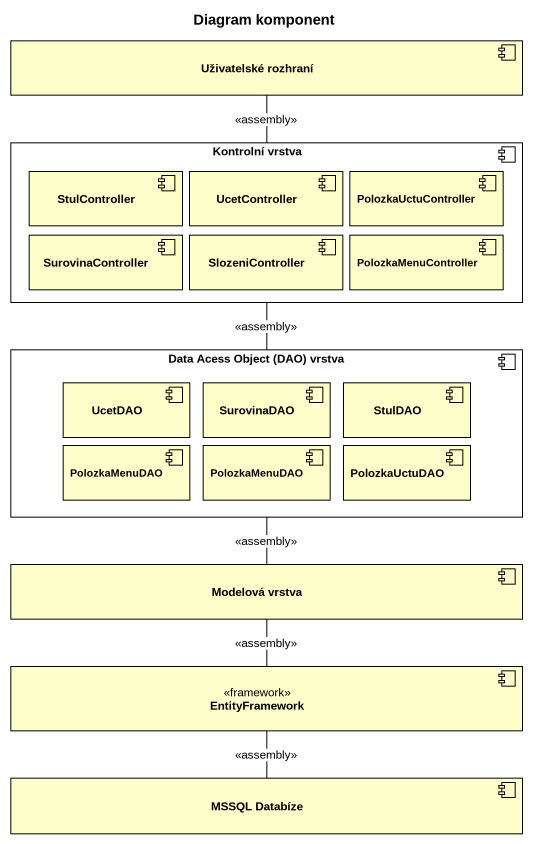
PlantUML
@startuml
title Diagram komponent
component "Uživatelské rozhraní" as Uživatelské_rozhraní
component "Kontrolní vrstva" as Kontrolní_vrstva {
  component StulController
  component UcetController
  component PolozkaUctuController
  component SurovinaController
  component SlozeniController
  component PolozkaMenuController
}
component "Data Acess Object (DAO) vrstva" as Data_Acess_Object_DAO_vrstva {
  component UcetDAO
  component SurovinaDAO
  component StulDAO
  component PolozkaMenuDAO
  component "PolozkaMenuDAO" as PolozkaMenuDAO_2
  component PolozkaUctuDAO
}
component "Modelová vrstva" as Modelová_vrstva
component EntityFramework <<framework>>
component "MSSQL Databíze" as MSSQL_Databíze
Uživatelské_rozhraní -- Kontrolní_vrstva : <<assembly>>
Kontrolní_vrstva -- Data_Acess_Object_DAO_vrstva : <<assembly>>
Data_Acess_Object_DAO_vrstva -- Modelová_vrstva : <<assembly>>
Modelová_vrstva -- EntityFramework : <<assembly>>
EntityFramework -- MSSQL_Databíze : <<assembly>>
@enduml
